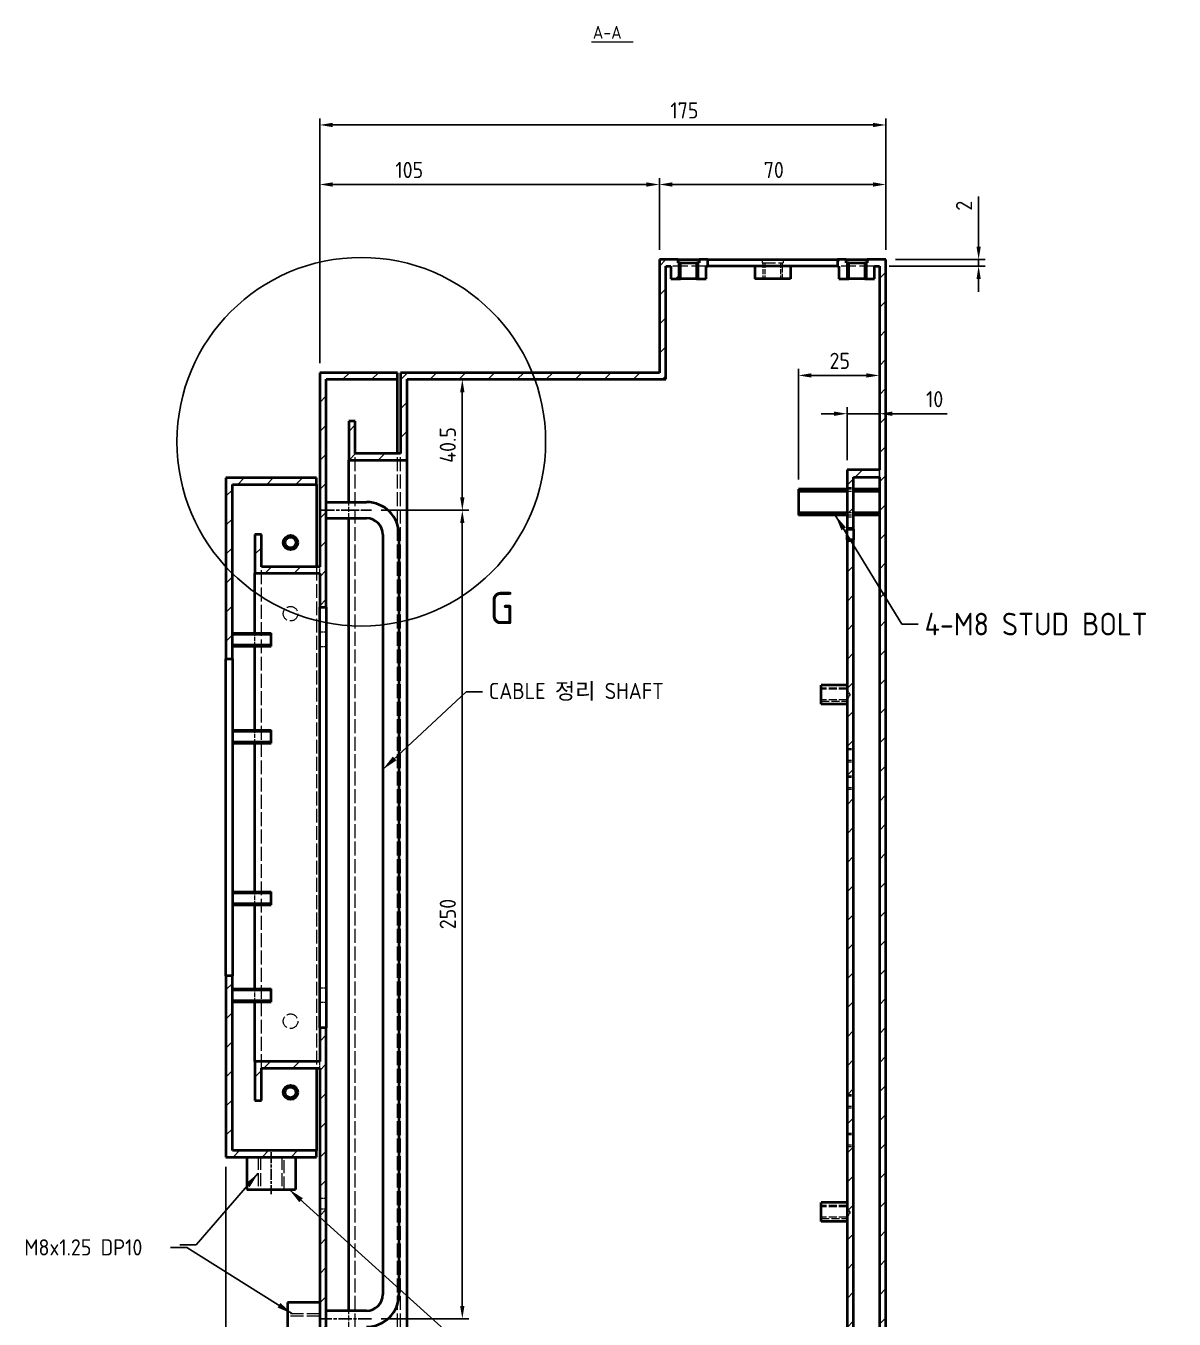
# Model space of a CAD drawing. Header units: millimetres. Extents: x 0 to 2378, y 0 to 1682.
# Drawn here: x 1369.6 to 1724.6, y 297 to 696.8 of the extents above; entities that cross this region are included whole.
import ezdxf

# ---------------------------------------------------------------- set-up
doc = ezdxf.new("R2010")
doc.units = ezdxf.units.MM
doc.header["$LTSCALE"] = 2
doc.linetypes.add('CHAIN', pattern=[0.3543, 0.2362, -0.0295, 0.0591, -0.0295])
doc.linetypes.add('DASHED', pattern=[0.2067, 0.1654, -0.0413])
for name, color, linetype, lineweight in [('가려진 것(ISO)', 2, 'DASHED', 18), ('가시적인 것(ISO)', 3, 'Continuous', 40), ('가시적인 좁은 것(ISO)', 3, 'Continuous', 35), ('기호(ISO)', 5, 'Continuous', 25), ('상세 경계(JIS)', 7, 'Continuous', 25), ('중심선(ISO)', 1, 'Continuous', 25), ('치수(ISO)', 2, 'Continuous', 25), ('해치(ISO)', 7, 'Continuous', 18)]:
    doc.layers.add(name, color=color, linetype=linetype, lineweight=lineweight)
doc.styles.add('부품번호텍스트_PSTEK_POSCO', font='isocp.shx')
doc.styles.add('치수 텍스트_PSTEK_POSCO', font='isocp.shx')
doc.styles.add('텍스트 스타일512', font='isocp.shx')
doc.dimstyles.new('치수_PSTEK_POSCO', dxfattribs={"dimscale": 2, "dimtxt": 2.5, "dimasz": 2, "dimexe": 1, "dimexo": 1.5, "dimgap": 1, "dimtad": 1, "dimrnd": 1e-08, "dimdsep": 46, "dimtxsty": '치수 텍스트_PSTEK_POSCO', "dimcen": 0.09, "dimdle": 10, "dimclrd": 7, "dimclre": 7, "dimclrt": 2, "dimadec": 1, "dimazin": 2, "dimtfac": 1, "dimtmove": 0, "dimatfit": 3, "dimfxl": 0, "dimtolj": 1, "dimlwd": -1, "dimlwe": -1, "dimarcsym": 0})
doc.dimstyles.new('치수_PSTEK_POSCO$7', dxfattribs={"dimscale": 2, "dimtxt": 2.5, "dimasz": 2.5, "dimexe": 1, "dimexo": 1.5, "dimgap": 1, "dimtad": 1, "dimrnd": 1e-08, "dimdsep": 46, "dimtxsty": '치수 텍스트_PSTEK_POSCO', "dimcen": 0.09, "dimdle": 10, "dimclrd": 7, "dimclre": 7, "dimclrt": 2, "dimadec": 1, "dimazin": 2, "dimtfac": 1, "dimtmove": 0, "dimatfit": 3, "dimfxl": 0, "dimtolj": 1, "dimlwd": -1, "dimlwe": -1, "dimarcsym": 0})

# ---------------------------------------------------------------- blocks, each defined once
blk = doc.blocks.new('*D41')
at = {"layer": 'Defpoints', "color": 0, "transparency": 16777216}
for p in [(1633.46, 576.91), (1633.46, 576.8), (1623.46, 559.57)]:
    blk.add_point(p, dxfattribs=at)
at = {"layer": '치수(ISO)', "color": 7, "transparency": 16777216}
for p, q in [((1619.46, 576.91), (1615.46, 576.91)), ((1623.46, 562.57), (1623.46, 578.91)), ((1623.46, 576.91), (1633.46, 576.91)), ((1637.46, 576.91), (1654.38, 576.91))]:
    blk.add_line(p, q, dxfattribs=at)
for points in [[(1619.46, 577.58), (1619.46, 576.24), (1623.46, 576.91)], [(1637.46, 577.58), (1637.46, 576.24), (1633.46, 576.91)]]:
    blk.add_solid(points, dxfattribs=at)
at = {"layer": '치수(ISO)', "color": 2, "transparency": 16777216, "insert": (1647.88, 581.41), "char_height": 5, "attachment_point": 4, "style": '치수 텍스트_PSTEK_POSCO'}
blk.add_mtext('\\A1;10', dxfattribs=at)
blk = doc.blocks.new('*D42')
at = {"layer": 'Defpoints', "color": 0, "transparency": 16777216}
for p in [(1608.46, 588.75), (1608.46, 553.57), (1633.46, 553.57)]:
    blk.add_point(p, dxfattribs=at)
at = {"layer": '치수(ISO)', "color": 7, "transparency": 16777216}
for p, q in [((1608.46, 556.57), (1608.46, 590.75)), ((1629.46, 588.75), (1612.46, 588.75)), ((1633.46, 556.57), (1633.46, 590.75))]:
    blk.add_line(p, q, dxfattribs=at)
for points in [[(1612.46, 589.41), (1612.46, 588.08), (1608.46, 588.75)], [(1629.46, 589.41), (1629.46, 588.08), (1633.46, 588.75)]]:
    blk.add_solid(points, dxfattribs=at)
at = {"layer": '치수(ISO)', "color": 2, "transparency": 16777216, "insert": (1618.04, 593.25), "char_height": 5, "attachment_point": 4, "style": '치수 텍스트_PSTEK_POSCO'}
blk.add_mtext('\\A1;25', dxfattribs=at)
blk = doc.blocks.new('*D63')
at = {"layer": 'Defpoints', "color": 0, "transparency": 16777216}
for p in [(1635.46, 647.78), (1565.46, 624.57), (1635.46, 624.57)]:
    blk.add_point(p, dxfattribs=at)
at = {"layer": '치수(ISO)', "color": 7, "transparency": 16777216}
for p, q in [((1565.46, 627.57), (1565.46, 649.78)), ((1635.46, 627.57), (1635.46, 649.78)), ((1569.46, 647.78), (1631.46, 647.78))]:
    blk.add_line(p, q, dxfattribs=at)
for points in [[(1569.46, 648.45), (1569.46, 647.11), (1565.46, 647.78)], [(1631.46, 648.45), (1631.46, 647.11), (1635.46, 647.78)]]:
    blk.add_solid(points, dxfattribs=at)
at = {"layer": '치수(ISO)', "color": 2, "transparency": 16777216, "insert": (1597.71, 652.28), "char_height": 5, "attachment_point": 4, "style": '치수 텍스트_PSTEK_POSCO'}
blk.add_mtext('\\A1;70', dxfattribs=at)
blk = doc.blocks.new('*D64')
at = {"layer": 'Defpoints', "color": 0, "transparency": 16777216}
for p in [(1565.46, 647.78), (1565.46, 624.57), (1460.46, 589.57)]:
    blk.add_point(p, dxfattribs=at)
at = {"layer": '치수(ISO)', "color": 7, "transparency": 16777216}
for p, q in [((1460.46, 592.57), (1460.46, 649.78)), ((1565.46, 627.57), (1565.46, 649.78)), ((1464.46, 647.78), (1561.46, 647.78))]:
    blk.add_line(p, q, dxfattribs=at)
for points in [[(1464.46, 648.45), (1464.46, 647.11), (1460.46, 647.78)], [(1561.46, 648.45), (1561.46, 647.11), (1565.46, 647.78)]]:
    blk.add_solid(points, dxfattribs=at)
at = {"layer": '치수(ISO)', "color": 2, "transparency": 16777216, "insert": (1483.86, 652.28), "char_height": 5, "attachment_point": 4, "style": '치수 텍스트_PSTEK_POSCO'}
blk.add_mtext('\\A1;105', dxfattribs=at)
blk = doc.blocks.new('*D71')
at = {"layer": 'Defpoints', "color": 0, "transparency": 16777216}
for p in [(1460.46, 666.19), (1635.46, 624.57), (1460.46, 589.57)]:
    blk.add_point(p, dxfattribs=at)
at = {"layer": '치수(ISO)', "color": 7, "transparency": 16777216}
for p, q in [((1460.46, 592.57), (1460.46, 668.19)), ((1635.46, 627.57), (1635.46, 668.19)), ((1631.46, 666.19), (1464.46, 666.19))]:
    blk.add_line(p, q, dxfattribs=at)
for points in [[(1464.46, 666.86), (1464.46, 665.53), (1460.46, 666.19)], [(1631.46, 666.86), (1631.46, 665.53), (1635.46, 666.19)]]:
    blk.add_solid(points, dxfattribs=at)
at = {"layer": '치수(ISO)', "color": 2, "transparency": 16777216, "insert": (1568.86, 670.69), "char_height": 5, "attachment_point": 4, "style": '치수 텍스트_PSTEK_POSCO'}
blk.add_mtext('\\A1;175', dxfattribs=at)
blk = doc.blocks.new('*D73')
at = {"layer": 'Defpoints', "color": 0, "transparency": 16777216}
for p in [(1635.46, 624.57), (1664.13, 624.57), (1633.46, 622.57)]:
    blk.add_point(p, dxfattribs=at)
at = {"layer": '치수(ISO)', "color": 7, "transparency": 16777216}
for p, q in [((1664.13, 628.57), (1664.13, 644.12)), ((1638.46, 624.57), (1666.13, 624.57)), ((1664.13, 622.57), (1664.13, 624.57)), ((1636.46, 622.57), (1666.13, 622.57)), ((1664.13, 618.57), (1664.13, 614.57))]:
    blk.add_line(p, q, dxfattribs=at)
for points in [[(1663.47, 628.57), (1664.8, 628.57), (1664.13, 624.57)], [(1663.47, 618.57), (1664.8, 618.57), (1664.13, 622.57)]]:
    blk.add_solid(points, dxfattribs=at)
at = {"layer": '치수(ISO)', "color": 2, "transparency": 16777216, "insert": (1659.63, 639.69), "char_height": 5, "attachment_point": 4, "rotation": 90, "style": '치수 텍스트_PSTEK_POSCO'}
blk.add_mtext('\\A1;2', dxfattribs=at)
blk = doc.blocks.new('2dDetail1')
at = {"layer": '상세 경계(JIS)'}
blk.add_circle((736.66, 284.12), 28.49, dxfattribs=at)
at = {"layer": '상세 경계(JIS)', "insert": (756.48, 255.91), "char_height": 5, "attachment_point": 7, "style": '부품번호텍스트_PSTEK_POSCO'}
blk.add_mtext('G', dxfattribs=at)
blk = doc.blocks.new('*D145')
at = {"layer": 'Defpoints', "color": 0, "transparency": 16777216}
for p in [(1431.46, 347.07), (1635.46, 204.57), (1431.46, 99.82)]:
    blk.add_point(p, dxfattribs=at)
at = {"layer": '치수(ISO)', "color": 7, "transparency": 16777216}
for p, q in [((1431.46, 344.07), (1431.46, 97.82)), ((1635.46, 201.57), (1635.46, 97.82)), ((1631.46, 99.82), (1435.46, 99.82))]:
    blk.add_line(p, q, dxfattribs=at)
for points in [[(1435.46, 100.49), (1435.46, 99.15), (1431.46, 99.82)], [(1631.46, 100.49), (1631.46, 99.15), (1635.46, 99.82)]]:
    blk.add_solid(points, dxfattribs=at)
at = {"layer": '치수(ISO)', "color": 2, "transparency": 16777216, "insert": (1548.65, 104.32), "char_height": 5, "attachment_point": 4, "style": '치수 텍스트_PSTEK_POSCO'}
blk.add_mtext('\\A1;204', dxfattribs=at)
blk = doc.blocks.new('*D175')
at = {"layer": 'Defpoints', "color": 0, "transparency": 16777216}
for p in [(1484.46, 587.57), (1504.55, 587.57), (1476.46, 547.07)]:
    blk.add_point(p, dxfattribs=at)
at = {"layer": '치수(ISO)', "color": 7, "transparency": 16777216}
for p, q in [((1487.46, 587.57), (1506.55, 587.57)), ((1504.55, 551.07), (1504.55, 583.57)), ((1479.46, 547.07), (1506.55, 547.07))]:
    blk.add_line(p, q, dxfattribs=at)
for points in [[(1503.88, 583.57), (1505.22, 583.57), (1504.55, 587.57)], [(1503.88, 551.07), (1505.22, 551.07), (1504.55, 547.07)]]:
    blk.add_solid(points, dxfattribs=at)
at = {"layer": '치수(ISO)', "color": 2, "transparency": 16777216, "insert": (1500.05, 561.72), "char_height": 5, "attachment_point": 4, "rotation": 90, "style": '치수 텍스트_PSTEK_POSCO'}
blk.add_mtext('\\A1;40.5', dxfattribs=at)
blk = doc.blocks.new('*D176')
at = {"layer": 'Defpoints', "color": 0, "transparency": 16777216}
for p in [(1476.46, 547.07), (1476.46, 297.07), (1504.55, 297.07)]:
    blk.add_point(p, dxfattribs=at)
at = {"layer": '치수(ISO)', "color": 7, "transparency": 16777216}
for p, q in [((1479.46, 547.07), (1506.55, 547.07)), ((1504.55, 543.07), (1504.55, 301.07)), ((1479.46, 297.07), (1506.55, 297.07))]:
    blk.add_line(p, q, dxfattribs=at)
for points in [[(1503.88, 543.07), (1505.22, 543.07), (1504.55, 547.07)], [(1503.88, 301.07), (1505.22, 301.07), (1504.55, 297.07)]]:
    blk.add_solid(points, dxfattribs=at)
at = {"layer": '치수(ISO)', "color": 2, "transparency": 16777216, "insert": (1500.05, 417.51), "char_height": 5, "attachment_point": 4, "rotation": 90, "style": '치수 텍스트_PSTEK_POSCO'}
blk.add_mtext('\\A1;250', dxfattribs=at)

msp = doc.modelspace()

# ---------------------------------------------------------------- hatches: boundary and pattern name
at = {"layer": '해치(ISO)'}
h = msp.add_hatch(dxfattribs=at)
h.set_pattern_fill('ANSI31', color=256, scale=50.8, style=0)
h.set_pattern_definition([(45, (0, 0), (-4.490128, 4.490128), [])])
h.paths.add_polyline_path([(1565.462, 624.5732), (1565.462, 589.5732), (1485.462, 589.5732), (1485.462, 564.5732), (1471.462, 564.5732), (1471.462, 574.5732), (1469.462, 574.5732), (1469.462, 562.5732), (1487.462, 562.5732), (1487.462, 587.5732), (1567.462, 587.5732), (1567.462, 622.5732), (1568.962, 622.5732), (1568.962, 618.5732), (1572.0035, 618.5732), (1572.0035, 623.5732), (1571.212, 623.5732), (1571.212, 624.5732)])
h.paths.add_polyline_path([(1633.462, 557.2732), (1633.462, 236.8732), (1625.462, 236.8732), (1625.462, 537.9522), (1623.462, 537.9522), (1623.462, 234.5732), (1633.462, 234.5732), (1633.462, 206.5732), (1487.462, 206.5732), (1487.462, 231.5732), (1469.462, 231.5732), (1469.462, 219.5732), (1471.462, 219.5732), (1471.462, 229.5732), (1485.462, 229.5732), (1485.462, 204.5732), (1635.462, 204.5732), (1635.462, 624.5732), (1629.712, 624.5732), (1629.712, 623.5732), (1628.9205, 623.5732), (1628.9205, 618.5732), (1631.962, 618.5732), (1631.962, 622.5732), (1633.462, 622.5732), (1633.462, 559.5732), (1623.462, 559.5732), (1623.462, 541.1942), (1625.462, 541.1942), (1625.462, 557.2732)])
h.paths.add_polyline_path([(1620.462, 622.5732), (1620.962, 622.5732), (1620.962, 618.5732), (1624.0035, 618.5732), (1624.0035, 623.5732), (1623.212, 623.5732), (1623.212, 624.5732), (1620.462, 624.5732)])
h.paths.add_polyline_path([(1579.962, 622.5732), (1580.462, 622.5732), (1580.462, 624.5732), (1577.712, 624.5732), (1577.712, 623.5732), (1576.9205, 623.5732), (1576.9205, 618.5732), (1579.962, 618.5732)])
h.paths.add_polyline_path([(1476.462, 206.5732), (1476.462, 204.5732), (1484.462, 204.5732), (1484.462, 206.5732)])
h.paths.add_polyline_path([(1460.462, 376.5732), (1440.462, 376.5732), (1440.462, 364.5732), (1442.462, 364.5732), (1442.462, 374.5732), (1460.462, 374.5732), (1460.462, 204.5732), (1468.462, 204.5732), (1468.462, 206.5732), (1462.462, 206.5732), (1462.462, 387.0732), (1460.462, 387.0732)])
h.paths.add_polyline_path([(1462.462, 587.5732), (1484.462, 587.5732), (1484.462, 589.5732), (1460.462, 589.5732), (1460.462, 529.5732), (1442.462, 529.5732), (1442.462, 539.5732), (1440.462, 539.5732), (1440.462, 527.5732), (1460.462, 527.5732), (1460.462, 517.0732), (1462.462, 517.0732)])
h.paths.add_polyline_path([(1431.462, 347.0732), (1459.462, 347.0732), (1459.462, 349.0732), (1433.462, 349.0732), (1433.462, 403.0732), (1431.462, 403.0732)])
h.paths.add_polyline_path([(1459.462, 557.0732), (1431.462, 557.0732), (1431.462, 501.0732), (1433.462, 501.0732), (1433.462, 555.0732), (1459.462, 555.0732)])

# ---------------------------------------------------------------- linework, layer by layer
at = {"layer": '가려진 것(ISO)', "ltscale": 0.952248}
for p, q in [((1597.212, 624.5732), (1597.212, 623.5732)), ((1603.712, 624.5732), (1603.712, 623.5732))]:
    msp.add_line(p, q, dxfattribs=at)
at = {"layer": '가려진 것(ISO)', "ltscale": 13.932237}
for p, q in [((1579.962, 622.5732), (1568.962, 622.5732)), ((1631.962, 622.5732), (1620.962, 622.5732))]:
    msp.add_line(p, q, dxfattribs=at)
at = {"layer": '가려진 것(ISO)', "ltscale": 12.349028}
msp.add_line((1597.212, 623.5732), (1603.712, 623.5732), dxfattribs=at)
at = {"layer": '가려진 것(ISO)', "ltscale": 4.761642}
for p, q in [((1597.462, 623.5732), (1597.462, 618.5732)), ((1598.0035, 623.5732), (1598.0035, 618.5732)), ((1602.9205, 623.5732), (1602.9205, 618.5732)), ((1603.462, 618.5732), (1603.462, 623.5732)), ((1469.462, 544.5732), (1469.462, 549.5732)), ((1469.462, 294.5732), (1469.462, 299.5732))]:
    msp.add_line(p, q, dxfattribs=at)
at = {"layer": '가려진 것(ISO)', "ltscale": 13.070212}
for p, q in [((1471.462, 229.5732), (1471.462, 564.5732)), ((1484.462, 229.5732), (1484.462, 564.5732)), ((1485.462, 229.5732), (1485.462, 564.5732))]:
    msp.add_line(p, q, dxfattribs=at)
at = {"layer": '가려진 것(ISO)', "ltscale": 2.190301}
msp.add_line((1633.462, 557.2732), (1633.462, 559.5732), dxfattribs=at)
at = {"layer": '가려진 것(ISO)', "ltscale": 1.904597}
for p, q in [((1623.462, 554.0732), (1625.462, 554.0732)), ((1625.462, 553.5732), (1623.462, 553.5732)), ((1625.462, 552.8292), (1623.462, 552.8292)), ((1623.462, 546.3172), (1625.462, 546.3172)), ((1625.462, 545.5732), (1623.462, 545.5732)), ((1623.462, 545.0732), (1625.462, 545.0732)), ((1460.462, 527.5732), (1460.462, 529.5732)), ((1462.462, 509.3232), (1460.462, 509.3232)), ((1462.462, 504.8232), (1460.462, 504.8232)), ((1625.462, 473.3232), (1623.462, 473.3232)), ((1625.462, 472.9442), (1623.462, 472.9442)), ((1625.462, 469.7022), (1623.462, 469.7022)), ((1623.462, 469.3232), (1625.462, 469.3232)), ((1625.462, 464.8232), (1623.462, 464.8232)), ((1625.462, 464.4442), (1623.462, 464.4442)), ((1625.462, 461.2022), (1623.462, 461.2022)), ((1623.462, 460.8232), (1625.462, 460.8232)), ((1462.462, 399.3232), (1460.462, 399.3232)), ((1462.462, 394.8232), (1460.462, 394.8232)), ((1460.462, 374.5732), (1460.462, 376.5732)), ((1625.462, 366.3232), (1623.462, 366.3232)), ((1625.462, 365.9442), (1623.462, 365.9442)), ((1625.462, 362.7022), (1623.462, 362.7022)), ((1623.462, 362.3232), (1625.462, 362.3232)), ((1625.462, 354.3232), (1623.462, 354.3232)), ((1625.462, 353.9442), (1623.462, 353.9442)), ((1625.462, 350.7022), (1623.462, 350.7022)), ((1623.462, 350.3232), (1625.462, 350.3232)), ((1462.462, 334.2232), (1460.462, 334.2232)), ((1462.462, 330.9232), (1460.462, 330.9232))]:
    msp.add_line(p, q, dxfattribs=at)
at = {"layer": '가려진 것(ISO)', "ltscale": 12.928949}
for p, q in [((1442.462, 374.5732), (1442.462, 529.5732)), ((1459.462, 529.5732), (1459.462, 374.5732))]:
    msp.add_line(p, q, dxfattribs=at)
at = {"layer": '가려진 것(ISO)', "ltscale": 3.809293}
for p, q in [((1440.462, 505.0732), (1440.462, 509.0732)), ((1440.462, 475.0732), (1440.462, 479.0732)), ((1440.462, 425.0732), (1440.462, 429.0732)), ((1440.462, 395.0732), (1440.462, 399.0732))]:
    msp.add_line(p, q, dxfattribs=at)
at = {"layer": '가려진 것(ISO)', "ltscale": 7.618686}
for p, q in [((1623.462, 492.0732), (1615.462, 492.0732)), ((1623.462, 491.6942), (1615.462, 491.6942)), ((1623.462, 488.4522), (1615.462, 488.4522)), ((1615.462, 488.0732), (1623.462, 488.0732)), ((1623.462, 332.0732), (1615.462, 332.0732)), ((1623.462, 331.6942), (1615.462, 331.6942)), ((1623.462, 328.4522), (1615.462, 328.4522)), ((1615.462, 328.0732), (1623.462, 328.0732))]:
    msp.add_line(p, q, dxfattribs=at)
at = {"layer": '가려진 것(ISO)', "ltscale": 1.800898}
for p, q in [((1624.436, 490.0732), (1623.462, 491.6942)), ((1624.436, 490.0732), (1623.462, 488.4522)), ((1624.436, 330.0732), (1623.462, 331.6942)), ((1624.436, 330.0732), (1623.462, 328.4522))]:
    msp.add_line(p, q, dxfattribs=at)
at = {"layer": '가려진 것(ISO)', "ltscale": 12.094824}
for p, q in [((1441.462, 347.0732), (1441.462, 337.0732)), ((1442.1385, 347.0732), (1442.1385, 337.0732)), ((1448.7855, 347.0732), (1448.7855, 337.0732)), ((1449.462, 337.0732), (1449.462, 347.0732)), ((1460.462, 298.5732), (1450.462, 298.5732)), ((1460.462, 297.8967), (1450.462, 297.8967))]:
    msp.add_line(p, q, dxfattribs=at)
at = {"layer": '가려진 것(ISO)', "ltscale": 11.399102}
for centre in [(1451.462, 515.0732), (1451.462, 389.0732)]:
    msp.add_circle(centre, 2.25, dxfattribs=at)
at = {"layer": '가시적인 것(ISO)'}
for p, q in [((1565.462, 624.5732), (1565.462, 589.5732)), ((1571.212, 624.5732), (1565.462, 624.5732)), ((1571.212, 623.5732), (1571.212, 624.5732)), ((1571.212, 624.5732), (1577.712, 624.5732)), ((1580.462, 624.5732), (1577.712, 624.5732)), ((1577.712, 624.5732), (1577.712, 623.5732)), ((1580.462, 622.5732), (1580.462, 624.5732)), ((1580.462, 624.5732), (1620.462, 624.5732)), ((1623.212, 624.5732), (1620.462, 624.5732)), ((1620.462, 624.5732), (1620.462, 622.5732)), ((1623.212, 623.5732), (1623.212, 624.5732)), ((1623.212, 624.5732), (1629.712, 624.5732)), ((1629.712, 624.5732), (1629.712, 623.5732)), ((1635.462, 624.5732), (1629.712, 624.5732)), ((1635.462, 204.5732), (1635.462, 624.5732)), ((1567.462, 587.5732), (1567.462, 622.5732)), ((1567.462, 622.5732), (1568.962, 622.5732)), ((1568.962, 622.5732), (1568.962, 618.5732)), ((1572.0035, 623.5732), (1571.212, 623.5732)), ((1572.0035, 618.5732), (1572.0035, 623.5732)), ((1572.0035, 623.5732), (1576.9205, 623.5732)), ((1576.9205, 623.5732), (1576.9205, 618.5732)), ((1577.712, 623.5732), (1576.9205, 623.5732)), ((1579.962, 622.5732), (1580.462, 622.5732)), ((1579.962, 618.5732), (1579.962, 622.5732)), ((1620.462, 622.5732), (1580.462, 622.5732)), ((1594.962, 622.5732), (1594.962, 618.5732)), ((1605.962, 622.5732), (1605.962, 618.5732)), ((1620.462, 622.5732), (1620.962, 622.5732)), ((1620.962, 622.5732), (1620.962, 618.5732)), ((1624.0035, 623.5732), (1623.212, 623.5732)), ((1624.0035, 618.5732), (1624.0035, 623.5732)), ((1624.0035, 623.5732), (1628.9205, 623.5732)), ((1629.712, 623.5732), (1628.9205, 623.5732)), ((1628.9205, 623.5732), (1628.9205, 618.5732)), ((1631.962, 622.5732), (1633.462, 622.5732)), ((1631.962, 618.5732), (1631.962, 622.5732)), ((1633.462, 622.5732), (1633.462, 559.5732)), ((1568.962, 618.5732), (1572.0035, 618.5732)), ((1576.9205, 618.5732), (1572.0035, 618.5732)), ((1576.9205, 618.5732), (1579.962, 618.5732)), ((1605.962, 618.5732), (1594.962, 618.5732)), ((1620.962, 618.5732), (1624.0035, 618.5732)), ((1628.9205, 618.5732), (1624.0035, 618.5732)), ((1628.9205, 618.5732), (1631.962, 618.5732)), ((1484.462, 589.5732), (1460.462, 589.5732)), ((1460.462, 589.5732), (1460.462, 529.5732)), ((1484.462, 587.5732), (1484.462, 589.5732)), ((1565.462, 589.5732), (1485.462, 589.5732)), ((1485.462, 589.5732), (1485.462, 564.5732)), ((1462.462, 587.5732), (1484.462, 587.5732)), ((1462.462, 517.0732), (1462.462, 587.5732)), ((1484.462, 564.5732), (1484.462, 587.5732)), ((1487.462, 562.5732), (1487.462, 587.5732)), ((1487.462, 587.5732), (1567.462, 587.5732)), ((1471.462, 574.5732), (1469.462, 574.5732)), ((1469.462, 574.5732), (1469.462, 562.5732)), ((1471.462, 564.5732), (1471.462, 574.5732)), ((1485.462, 564.5732), (1471.462, 564.5732)), ((1469.462, 562.5732), (1487.462, 562.5732)), ((1469.462, 549.5732), (1469.462, 562.5732)), ((1487.462, 231.5732), (1487.462, 562.5732)), ((1459.462, 557.0732), (1431.462, 557.0732)), ((1431.462, 557.0732), (1431.462, 501.0732)), ((1459.462, 555.0732), (1459.462, 557.0732)), ((1623.462, 559.5732), (1623.462, 541.1942)), ((1633.462, 559.5732), (1623.462, 559.5732)), ((1625.462, 557.2732), (1633.462, 557.2732)), ((1625.462, 541.1942), (1625.462, 557.2732)), ((1633.462, 557.2732), (1633.462, 236.8732)), ((1433.462, 501.0732), (1433.462, 555.0732)), ((1433.462, 555.0732), (1459.462, 555.0732)), ((1459.462, 555.0732), (1459.462, 529.5732)), ((1608.462, 553.5732), (1608.462, 545.5732)), ((1623.462, 553.5732), (1608.462, 553.5732)), ((1633.462, 553.5732), (1625.462, 553.5732)), ((1462.462, 549.5732), (1474.962, 549.5732)), ((1462.462, 544.5732), (1474.962, 544.5732)), ((1469.462, 299.5732), (1469.462, 544.5732)), ((1623.462, 545.5732), (1608.462, 545.5732)), ((1633.462, 545.5732), (1625.462, 545.5732)), ((1623.462, 541.1942), (1625.462, 541.1942)), ((1623.462, 537.9522), (1623.462, 541.1942)), ((1625.462, 541.1942), (1625.462, 537.9522)), ((1442.462, 539.5732), (1440.462, 539.5732)), ((1440.462, 539.5732), (1440.462, 527.5732)), ((1442.462, 529.5732), (1442.462, 539.5732)), ((1479.962, 539.5732), (1479.962, 304.5732)), ((1484.962, 539.5732), (1484.962, 304.5732)), ((1623.462, 537.9522), (1623.462, 234.5732)), ((1625.462, 537.9522), (1623.462, 537.9522)), ((1625.462, 236.8732), (1625.462, 537.9522)), ((1460.462, 529.5732), (1442.462, 529.5732)), ((1440.462, 527.5732), (1460.462, 527.5732)), ((1440.462, 509.0732), (1440.462, 527.5732)), ((1460.462, 527.5732), (1460.462, 517.0732)), ((1460.462, 517.0732), (1462.462, 517.0732)), ((1460.462, 387.0732), (1460.462, 517.0732)), ((1462.462, 517.0732), (1462.462, 387.0732)), ((1433.462, 509.0732), (1445.462, 509.0732)), ((1445.462, 505.0732), (1445.462, 509.0732)), ((1433.462, 505.0732), (1445.462, 505.0732)), ((1440.462, 479.0732), (1440.462, 505.0732)), ((1431.462, 501.0732), (1433.462, 501.0732)), ((1431.462, 403.0732), (1431.462, 501.0732)), ((1433.462, 501.0732), (1433.462, 403.0732)), ((1615.462, 487.1232), (1615.462, 493.0232)), ((1623.462, 493.0232), (1615.462, 493.0232)), ((1623.462, 487.1232), (1615.462, 487.1232)), ((1433.462, 479.0732), (1445.462, 479.0732)), ((1445.462, 475.0732), (1445.462, 479.0732)), ((1433.462, 475.0732), (1445.462, 475.0732)), ((1440.462, 429.0732), (1440.462, 475.0732)), ((1433.462, 429.0732), (1445.462, 429.0732)), ((1445.462, 425.0732), (1445.462, 429.0732)), ((1433.462, 425.0732), (1445.462, 425.0732)), ((1440.462, 399.0732), (1440.462, 425.0732)), ((1433.462, 403.0732), (1431.462, 403.0732)), ((1431.462, 403.0732), (1431.462, 347.0732)), ((1433.462, 349.0732), (1433.462, 403.0732)), ((1433.462, 399.0732), (1445.462, 399.0732)), ((1445.462, 395.0732), (1445.462, 399.0732)), ((1433.462, 395.0732), (1445.462, 395.0732)), ((1440.462, 376.5732), (1440.462, 395.0732)), ((1462.462, 387.0732), (1460.462, 387.0732)), ((1460.462, 387.0732), (1460.462, 376.5732)), ((1462.462, 206.5732), (1462.462, 387.0732)), ((1460.462, 376.5732), (1440.462, 376.5732)), ((1440.462, 376.5732), (1440.462, 364.5732)), ((1442.462, 364.5732), (1442.462, 374.5732)), ((1442.462, 374.5732), (1460.462, 374.5732)), ((1459.462, 374.5732), (1459.462, 349.0732)), ((1460.462, 374.5732), (1460.462, 204.5732)), ((1440.462, 364.5732), (1442.462, 364.5732)), ((1459.462, 349.0732), (1433.462, 349.0732)), ((1459.462, 347.0732), (1459.462, 349.0732)), ((1431.462, 347.0732), (1459.462, 347.0732)), ((1437.962, 347.0732), (1437.962, 337.0732)), ((1452.962, 347.0732), (1452.962, 337.0732)), ((1437.962, 337.0732), (1452.962, 337.0732)), ((1615.462, 327.1232), (1615.462, 333.0232)), ((1623.462, 333.0232), (1615.462, 333.0232)), ((1623.462, 327.1232), (1615.462, 327.1232)), ((1450.462, 302.0732), (1450.462, 287.0732)), ((1460.462, 302.0732), (1450.462, 302.0732)), ((1474.962, 299.5732), (1462.462, 299.5732))]:
    msp.add_line(p, q, dxfattribs=at)
for centre, radius in [((1451.462, 537.0732), 2.25), ((1451.462, 537.0732), 1.65), ((1451.462, 367.0732), 2.25), ((1451.462, 367.0732), 1.65)]:
    msp.add_circle(centre, radius, dxfattribs=at)
for centre, radius, start, end in [((1474.962, 539.5732), 10, 0, 90), ((1474.962, 539.5732), 5, 0, 90), ((1474.962, 304.5732), 10, 270, 0), ((1474.962, 304.5732), 5, 270, 0)]:
    msp.add_arc(centre, radius, start, end, dxfattribs=at)
at = {"layer": '가시적인 좁은 것(ISO)'}
for p, q in [((1571.462, 623.5732), (1571.462, 618.5732)), ((1577.462, 618.5732), (1577.462, 623.5732)), ((1623.462, 623.5732), (1623.462, 618.5732)), ((1629.462, 618.5732), (1629.462, 623.5732)), ((1623.462, 552.8292), (1608.462, 552.8292)), ((1633.462, 552.8292), (1625.462, 552.8292)), ((1608.462, 546.3172), (1623.462, 546.3172)), ((1625.462, 546.3172), (1633.462, 546.3172)), ((1625.462, 541.5732), (1623.462, 541.5732)), ((1623.462, 537.5732), (1625.462, 537.5732)), ((1445.462, 508.6552), (1433.462, 508.6552)), ((1433.462, 505.4912), (1445.462, 505.4912)), ((1445.462, 478.6552), (1433.462, 478.6552)), ((1433.462, 475.4912), (1445.462, 475.4912)), ((1445.462, 428.6552), (1433.462, 428.6552)), ((1433.462, 425.4912), (1445.462, 425.4912)), ((1445.462, 398.6552), (1433.462, 398.6552)), ((1433.462, 395.4912), (1445.462, 395.4912))]:
    msp.add_line(p, q, dxfattribs=at)
at = {"layer": '기호(ISO)', "color": 7, "lineweight": 18}
msp.add_line((1544.4723, 691.9335), (1557.3638, 691.9335), dxfattribs=at)
at = {"layer": '중심선(ISO)', "linetype": 'CHAIN', "ltscale": 8.611757}
for p, q in [((1460.962, 547.0732), (1476.462, 547.0732)), ((1476.462, 297.0732), (1460.962, 297.0732))]:
    msp.add_line(p, q, dxfattribs=at)
at = {"layer": '중심선(ISO)', "linetype": 'CHAIN', "ltscale": 7.222748}
msp.add_line((1445.462, 348.5732), (1445.462, 335.5732), dxfattribs=at)

# ---------------------------------------------------------------- block references
at = {"layer": '상세 경계(JIS)', "xscale": 2, "yscale": 2, "zscale": 2}
msp.add_blockref('2dDetail1', (0, 0), dxfattribs=at)

# ---------------------------------------------------------------- texts
at = {"layer": '기호(ISO)', "color": 7, "insert": (1544.8915, 692.824), "char_height": 4, "attachment_point": 7, "style": '텍스트 스타일512'}
msp.add_mtext('A-A ', dxfattribs=at)
at = {"layer": '기호(ISO)', "color": 2, "attachment_point": 4, "style": '치수 텍스트_PSTEK_POSCO'}
for s, insert, char_height, width in [('{\\fISOCP|b0|i0;\\H7.0000;4-M8 STUD BOLT}', (1647.4428, 511.8638), 7, 79.361143), ('{\\fISOCP|b0|i0;\\H5.0000;CABLE \\fSystem|b0|i0;\\H5.0000;정리\\fISOCP|b0|i0;\\H5.0000; SHAFT}', (1512.7387, 490.9075), 5, 61.076446)]:
    msp.add_mtext(s, dxfattribs=dict(at, insert=insert, char_height=char_height, width=width))
at = {"layer": '기호(ISO)', "color": 2, "insert": (1369.1652, 319.1512), "char_height": 5, "width": 43.216925, "attachment_point": 4, "line_spacing_factor": 0.4375, "style": '치수 텍스트_PSTEK_POSCO'}
msp.add_mtext('{M8x1.25 DP10}', dxfattribs=at)
at = {"layer": '기호(ISO)', "color": 2, "insert": (1413.0394, 319.9648), "char_height": 5, "attachment_point": 4, "style": '치수 텍스트_PSTEK_POSCO'}
msp.add_mtext('{ }', dxfattribs=at)

# ---------------------------------------------------------------- dimensions: what is measured, and where the dimension line sits
at = {"layer": '치수(ISO)', "color": 7}
dim = msp.add_linear_dim(base=(1460.462, 666.1926), p1=(1635.462, 624.5732), p2=(1460.462, 589.5732), dimstyle='치수_PSTEK_POSCO', override={"dimdec": 2, "dimtp": 0, "dimtm": 0, "dimtdec": 2, "dimtofl": 0, "dimatfit": 1}, dxfattribs=at)
dim.commit()
dim.dimension.update_dxf_attribs({"geometry": '*D71', "text_midpoint": (1572.962, 666.1926), "dimtype": 160})
for base, p1, p2, angle, override, picture, middle in [((1565.462, 647.7811), (1460.462, 589.5732), (1565.462, 624.5732), 180, {"dimdec": 2, "dimtp": 0, "dimtm": 0, "dimtdec": 2, "dimtofl": 0, "dimatfit": 1}, '*D64', (1487.962, 647.7811)), ((1635.462, 647.7811), (1565.462, 624.5732), (1635.462, 624.5732), 180, {"dimdec": 2, "dimtp": 0, "dimtm": 0, "dimtdec": 2, "dimtofl": 0, "dimatfit": 1}, '*D63', (1600.462, 647.7811)), ((1664.1333, 624.5732), (1633.462, 622.5732), (1635.462, 624.5732), 270, {"dimdec": 2, "dimtp": 0, "dimtm": 0, "dimtdec": 2, "dimtofl": 1, "dimatfit": 1}, '*D73', (1664.1333, 640.9085)), ((1608.462, 588.7476), (1633.462, 553.5732), (1608.462, 553.5732), 180, {"dimdec": 2, "dimtp": 0, "dimtm": 0, "dimtdec": 2, "dimtofl": 0, "dimatfit": 1}, '*D42', (1620.962, 588.7476)), ((1504.5484, 587.5732), (1476.462, 547.0732), (1484.462, 587.5732), 270, {"dimdec": 2, "dimtp": 0, "dimtm": 0, "dimtdec": 2, "dimtofl": 0, "dimatfit": 1}, '*D175', (1504.5484, 567.3232)), ((1633.462, 576.91), (1623.462, 559.5732), (1633.462, 576.8006), 180, {"dimdec": 2, "dimse2": 1, "dimtp": 0, "dimtm": 0, "dimtdec": 2, "dimtofl": 1, "dimatfit": 1}, '*D41', (1650.1289, 576.91)), ((1504.5484, 297.0732), (1476.462, 547.0732), (1476.462, 297.0732), 270, {"dimdec": 2, "dimtp": 0, "dimtm": 0, "dimtdec": 2, "dimtofl": 0, "dimatfit": 1}, '*D176', (1504.5484, 422.0732)), ((1431.462, 99.8197), (1635.462, 204.5732), (1431.462, 347.0732), 180, {"dimdec": 2, "dimtp": 0, "dimtm": 0, "dimtdec": 2, "dimtofl": 0, "dimatfit": 1}, '*D145', (1553.462, 99.8197))]:
    dim = msp.add_linear_dim(base=base, p1=p1, p2=p2, angle=angle, dimstyle='치수_PSTEK_POSCO', override=override, dxfattribs=at)
    dim.commit()
    dim.dimension.update_dxf_attribs({"geometry": picture, "text_midpoint": middle, "dimtype": 160})

# ---------------------------------------------------------------- leaders
at = {"layer": '기호(ISO)', "color": 7, "annotation_type": 0, "has_hookline": 1}
for points, hookline_direction, text_width in [([(1619.8112, 545.5732), (1640.4428, 511.8638), (1645.4428, 511.8638)], 0, 77.116), ([(1479.962, 466.9033), (1505.7387, 490.9075), (1510.7387, 490.9075)], 0, 59.807), ([(1441.462, 342.0732), (1422.2623, 319.9648), (1417.2623, 319.9648)], 1, 2), ([(1451.0089, 337.0732), (1515.5522, 278.7852), (1520.5522, 278.7852)], 0, 2), ([(1452.1078, 298.5732), (1419.3821, 319.1512), (1414.3821, 319.1512)], 1, 37.0039)]:
    msp.add_leader(points, dimstyle='치수_PSTEK_POSCO$7', override={"dimtad": 0}, dxfattribs=dict(at, hookline_direction=hookline_direction, text_width=text_width))

doc.saveas('drawing.dxf')
